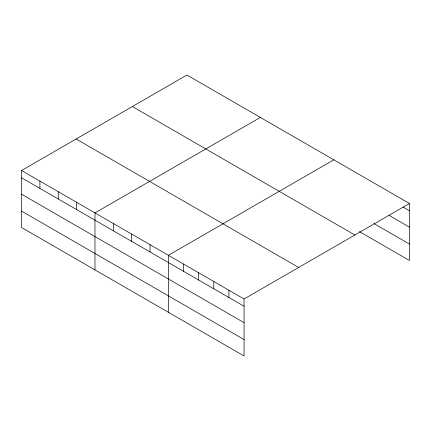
<?xml version="1.0" encoding="UTF-8"?>
<svg xmlns="http://www.w3.org/2000/svg" width="431" height="431" viewBox="0 0 431 431"><rect width="100%" height="100%" fill="white"/><g stroke="black" fill="none" stroke-linecap="round" stroke-linejoin="round"><path stroke-width="0.65" d="M244.059 322.657L244.059 298.985L21.55 170.52L21.55 227.503L244.059 355.968L244.059 322.657L21.55 194.198M21.55 170.52L186.941 75.032L409.45 203.497L409.45 260.48L359.406 231.587M260.372 117.426L94.976 212.914L94.976 269.898M333.799 159.82L168.402 255.308L168.402 312.292M244.059 298.985L409.45 203.497M403.05 207.069L409.45 210.764M389.08 215.408L409.45 227.169M373.952 223.576L409.45 244.075M132.365 106.543L354.869 235.008M76.131 139.008L298.635 267.473M21.55 177.793L244.059 306.252M21.55 211.098L244.059 339.563M228.926 290.246L228.926 297.519M213.798 281.513L213.798 288.781M198.664 272.78L198.664 280.048M183.536 264.041L183.536 271.309M150.047 244.706L150.047 251.979M131.692 234.108L131.692 241.382M113.331 223.511L113.331 230.779M76.621 202.317L76.621 209.585M58.266 191.72L58.266 198.987M39.905 181.117L39.905 188.39"/></g></svg>
